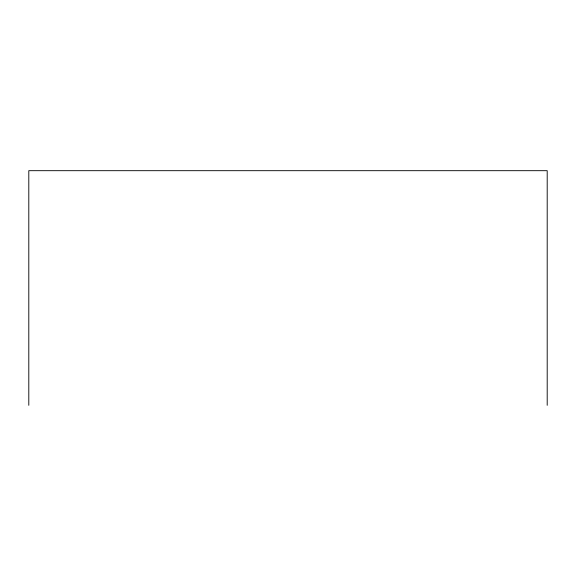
<?xml version="1.0" encoding="UTF-8"?>
<svg xmlns="http://www.w3.org/2000/svg" width="576" height="576" viewBox="0 0 576 576"><rect width="100%" height="100%" fill="white"/><g stroke="black" fill="none" stroke-linecap="round" stroke-linejoin="round"><path stroke-width="0.86" d="M547.2 405.317L547.2 170.683L28.8 170.683L28.8 405.317"/></g></svg>
